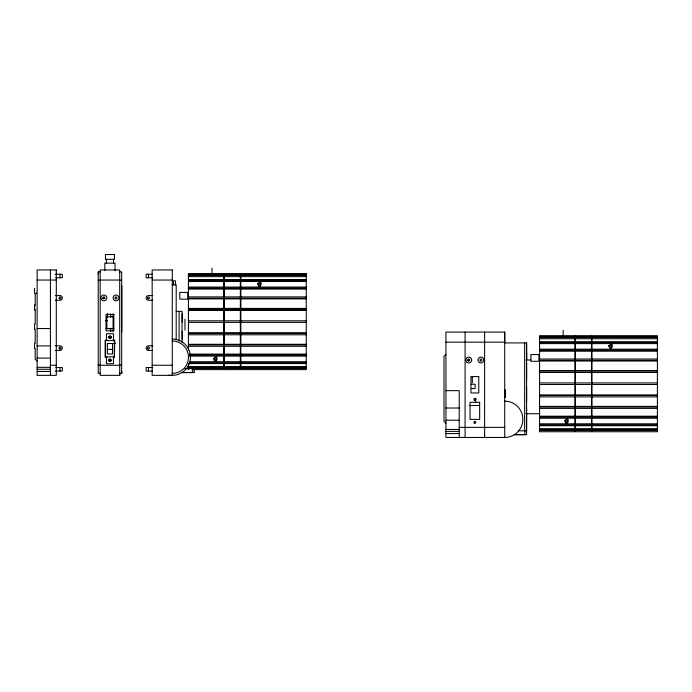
<?xml version="1.0" encoding="UTF-8"?>
<svg xmlns="http://www.w3.org/2000/svg" width="692" height="692" viewBox="0 0 692 692"><rect width="100%" height="100%" fill="white"/><g stroke="black" fill="none" stroke-linecap="round" stroke-linejoin="round"><path stroke-width="1.04" d="M121.662 373.213L121.671 371.448L121.671 373.403L119.707 373.213M179.098 340.966L179.107 311.357M484.616 435.718L484.616 434.974M484.616 332.073L484.616 437.465M504.719 397.39L504.719 396.862M504.719 401.152A18.156 18.156 0 0 1 522.875 419.309A18.156 18.156 0 0 1 504.719 437.465L445.933 437.465L445.933 332.073L504.719 332.073L504.719 342.168L445.933 342.168M505.445 390.262L505.445 397.39L505.445 390.08L504.719 390.08M504.728 342.921L526.595 342.921L526.595 430.779L518.351 430.779M475.542 400.002L476.009 398.661M36.486 292.915L35.188 294.212L35.188 305.959M445.933 354.373L443.987 356.328L443.987 421.281L445.933 423.236M100.184 373.213L98.238 373.403L98.229 271.913L100.184 271.913M119.707 271.913L121.662 271.913L121.662 373.403M55.282 274.248L62.341 274.248L62.341 277.769L55.749 277.769M152.24 274.248L146.116 274.248L146.116 277.769L152.716 277.769M188.423 274.836L223.905 274.836L223.905 273.565L188.423 273.565L188.423 349.875M240.34 274.836L224.156 274.836L224.156 273.565L240.34 273.565L240.34 369.623L224.156 369.623L224.156 368.343L240.34 368.343M240.851 274.836L306.253 274.836M188.423 275.001L223.905 275.001L223.905 356.103L189.504 356.103M240.34 275.001L224.156 275.001L224.156 356.103L240.34 356.103M240.851 275.001L306.253 275.001M188.423 275.407L223.905 275.407M224.156 275.407L240.34 275.407M240.851 275.407L306.253 275.407M188.423 276.636L223.905 276.636M224.156 276.636L240.34 276.636M240.851 276.636L306.253 276.636M188.423 279.611L223.905 279.611M224.156 279.611L240.34 279.611M240.851 279.611L306.253 279.611M37.134 280.052L56.294 280.052M100.184 280.052L119.707 280.052M152.171 280.052L172.282 280.052M98.229 280.243L100.184 280.243M119.707 280.243L121.662 280.243M188.423 280.39L223.905 280.39M224.156 280.39L240.34 280.39M240.851 280.39L306.253 280.39M188.423 281.497L223.905 281.497M224.156 281.497L240.34 281.497M240.851 281.497L306.253 281.497M172.282 284.715L176.192 284.715L176.192 339.91M188.423 287.076L223.905 287.076M224.156 287.076L240.34 287.076M240.851 287.076L306.253 287.076M188.423 288.183L223.905 288.183M224.156 288.183L240.34 288.183M240.851 288.183L306.253 288.183M188.423 289.083L223.905 289.083M224.156 289.083L240.34 289.083M240.851 289.083L306.253 289.083M55.282 295.562L59.996 295.562A2.344 2.344 0 0 1 62.341 297.906A2.344 2.344 0 0 1 59.996 300.25L55.282 300.25M152.716 295.562L148.46 295.562A2.344 2.344 0 0 0 146.116 297.906A2.344 2.344 0 0 0 148.46 300.25L152.707 300.25M188.423 296.903L223.905 296.903M224.156 296.903L240.34 296.903M240.851 296.903L306.253 296.903M102.451 298.235L104.561 298.235M188.423 298.252L223.905 298.252M224.156 298.252L240.34 298.252M240.851 298.252L306.253 298.252M188.423 298.892L223.905 298.892M224.156 298.892L240.34 298.892M240.851 298.892L306.253 298.892M188.423 308.407L223.905 308.407M224.156 308.407L240.34 308.407M240.851 308.407L306.253 308.407M188.423 308.736L223.905 308.736M224.156 308.736L240.34 308.736M240.851 308.736L306.253 308.736M188.423 309.921L223.905 309.921M224.156 309.921L240.34 309.921M240.851 309.921L306.253 309.921M188.423 310.25L223.905 310.25M224.156 310.25L240.34 310.25M240.851 310.25L306.253 310.25M176.192 311.357L182.031 311.357L182.031 342.021M113.073 316.772L106.828 316.772L106.828 328.544M105.348 320.69L107.407 320.69M188.423 320.811L223.905 320.811M224.156 320.811L240.34 320.811M240.851 320.811L306.253 320.811M188.423 322.377L223.905 322.377M224.156 322.377L240.34 322.377M240.851 322.377L306.253 322.377M37.134 328.553L50.429 328.553M106.04 328.466L113.851 328.466M110.824 328.735L106.516 328.735L106.516 321.192M188.423 332.938L223.905 332.938M224.156 332.938L240.34 332.938M240.851 332.938L306.253 332.938M188.423 333.267L223.905 333.267M224.156 333.267L240.34 333.267M240.851 333.267L306.253 333.267M188.423 334.781L223.905 334.781M224.156 334.781L240.34 334.781M240.851 334.781L306.253 334.781M539.57 336.952L575.052 336.952L575.052 335.681L539.57 335.681L539.57 431.73L575.052 431.73L575.052 430.459L539.57 430.459M657.4 336.952L591.997 336.952L591.997 335.681L657.4 335.681L657.4 431.73L591.997 431.73L591.997 430.459L657.4 430.459M539.57 337.116L575.052 337.116L575.052 430.303L539.57 430.303M657.4 337.116L591.997 337.116L591.997 430.303L657.4 430.303M539.57 337.514L575.052 337.514M575.303 337.514L591.487 337.514M591.997 337.514L657.4 337.514M539.57 338.751L575.052 338.751M575.303 338.751L591.487 338.751M591.997 338.751L657.4 338.751M107.295 340.187L105.141 340.187L105.141 357.262L107.061 357.262M112.831 340.187L114.76 340.187L114.37 357.262M539.57 341.718L575.052 341.718M575.303 341.718L591.487 341.718M591.997 341.718L657.4 341.718M539.57 342.505L575.052 342.505M575.303 342.505L591.487 342.505M591.997 342.505L657.4 342.505M113.549 343.37L115.607 343.37M539.57 343.604L575.052 343.604M575.303 343.604L591.487 343.604M591.997 343.604L657.4 343.604M188.423 344.296L223.905 344.296M224.156 344.296L240.34 344.296M240.851 344.296L306.253 344.296M188.423 344.927L223.905 344.927M224.156 344.927L240.34 344.927M240.851 344.927L306.253 344.927M55.282 345.784L59.996 345.784A2.344 2.344 0 0 1 62.341 348.119A2.344 2.344 0 0 1 59.996 350.463L55.282 350.463M152.707 345.784L148.46 345.784A2.344 2.344 0 0 0 146.116 348.119A2.344 2.344 0 0 0 148.46 350.463L152.716 350.463M37.134 345.913L50.429 345.913M188.423 346.285L223.905 346.285M224.156 346.285L240.34 346.285M240.851 346.285L306.253 346.285M539.57 349.192L575.052 349.192M575.303 349.192L591.487 349.192M591.997 349.192L657.4 349.192M107.39 349.399L112.502 349.399M539.57 350.299L575.052 350.299M575.303 350.299L591.487 350.299M591.997 350.299L657.4 350.299M539.57 351.199L575.052 351.199M575.303 351.199L591.487 351.199M591.997 351.199L657.4 351.199M189.504 354.105L223.905 354.105M224.156 354.105L240.34 354.105M240.851 354.105L306.253 354.105M189.504 355.005L223.905 355.005M224.156 355.005L240.34 355.005M240.851 355.005L306.253 355.005M240.851 356.103L306.253 356.103M37.134 358.084L50.429 358.084M539.57 359.018L575.052 359.018M575.303 359.018L591.487 359.018M591.997 359.018L657.4 359.018M525.773 359.996L530.902 359.996M467.351 360.35L469.461 360.35M539.57 360.368L575.052 360.368M575.303 360.368L591.487 360.368M591.997 360.368L657.4 360.368M539.57 361.008L575.052 361.008M575.303 361.008L591.487 361.008M591.997 361.008L657.4 361.008M189.504 361.691L223.905 361.691M224.156 361.691L240.34 361.691M240.851 361.691L306.253 361.691M189.504 362.798L223.905 362.798M224.156 362.798L240.34 362.798M240.851 362.798L306.253 362.798M188.423 363.577L223.905 363.577M224.156 363.577L240.34 363.577M240.851 363.577L306.253 363.577M98.229 365.073L100.184 365.073M119.707 365.073L121.662 365.073M50.429 365.255L56.294 365.255M100.184 365.255L119.707 365.255M152.171 365.255L172.282 365.255M188.423 366.552L223.905 366.552M224.156 366.552L240.34 366.552M240.851 366.552L306.253 366.552M37.134 367.34L50.429 367.34M55.749 367.547L62.341 367.547L62.341 371.059L55.282 371.059M152.716 367.547L146.116 367.547L146.116 371.059L152.24 371.059M188.423 367.781L223.905 367.781M224.156 367.781L240.34 367.781M240.851 367.781L306.253 367.781M188.423 368.187L223.905 368.187L223.905 356.285M240.34 368.187L224.156 368.187L224.156 356.285M240.851 368.187L306.253 368.187M188.423 368.343L223.905 368.343L223.905 369.623L193.803 369.623M240.851 368.343L306.253 368.343M184.989 368.663L194.149 368.663L194.149 372.573M37.134 369.26L50.429 369.26M539.57 370.523L575.052 370.523M575.303 370.523L591.487 370.523M591.997 370.523L657.4 370.523M37.134 371.448L50.429 371.448M539.57 372.028L575.052 372.028M575.303 372.028L591.487 372.028M591.997 372.028L657.4 372.028M539.57 372.357L575.052 372.357M575.303 372.357L591.487 372.357M591.997 372.357L657.4 372.357M194.149 372.538L181.806 372.573L192.393 372.538L192.393 368.663M168.372 375.349L172.282 375.349A18.156 18.156 0 0 0 190.438 357.193A18.156 18.156 0 0 0 172.282 339.037M119.725 375.349L100.184 375.349L100.184 269.958L119.707 269.958L119.725 375.349L119.716 373.403M539.57 382.927L575.052 382.927M575.303 382.927L591.487 382.927M591.997 382.927L657.4 382.927M471.217 384.224L475.127 384.224L475.127 388.523L471.217 388.523M539.57 384.484L575.052 384.484M575.303 384.484L591.487 384.484M591.997 384.484L657.4 384.484M504.719 390.34L505.445 390.383M445.933 390.66L459.228 390.66L459.228 437.465M504.719 390.842L505.445 390.842M504.719 391.335L505.445 391.335M504.719 391.94L505.445 391.94M504.719 392.105L505.445 392.105M504.719 392.208L505.445 392.312M504.719 392.675L505.445 392.675M504.719 392.848L505.445 392.866M504.719 393.03L505.445 393.03M504.719 393.091L505.445 393.091M504.719 393.419L505.445 393.402M504.719 393.592L505.445 393.592M504.719 393.86L505.445 393.86M504.719 394.206L505.445 394.206M504.719 394.552L505.445 394.552M504.719 394.691L505.445 394.691M539.57 395.054L575.052 395.054M575.303 395.054L591.487 395.054M591.997 395.054L657.4 395.054M504.719 395.357L505.445 395.357M539.57 395.383L575.052 395.383M575.303 395.383L591.487 395.383M591.997 395.383L657.4 395.383M504.719 395.694L505.445 395.694M504.719 395.98L505.445 395.997M504.719 396.698L505.445 396.724M539.57 396.888L575.052 396.888M575.303 396.888L591.487 396.888M591.997 396.888L657.4 396.888M504.719 397.251L505.445 397.251M469.202 405.486L479.478 405.486M539.57 406.403L575.052 406.403M575.303 406.403L591.487 406.403M591.997 406.403L657.4 406.403M539.57 407.043L575.052 407.043M575.303 407.043L591.487 407.043M591.997 407.043L657.4 407.043M445.933 408.02L459.228 408.02M539.57 408.392L575.052 408.392M575.303 408.392L591.487 408.392M591.997 408.392L657.4 408.392M525.894 413.704L539.777 413.704M539.57 416.212L575.052 416.212M575.303 416.212L591.487 416.212M591.997 416.212L657.4 416.212M539.57 417.112L575.052 417.112M575.303 417.112L591.487 417.112M591.997 417.112L657.4 417.112M539.57 418.219L575.052 418.219M575.303 418.219L591.487 418.219M591.997 418.219L657.4 418.219M445.933 420.2L459.228 420.2M539.57 423.807L575.052 423.807M575.303 423.807L591.487 423.807M591.997 423.807L657.4 423.807M539.57 424.905L575.052 424.905M575.303 424.905L591.487 424.905M591.997 424.905L657.4 424.905M539.57 425.692L575.052 425.692M575.303 425.692L591.487 425.692M591.997 425.692L657.4 425.692M459.228 427.371L504.719 427.371M539.57 428.668L575.052 428.668M575.303 428.668L591.487 428.668M591.997 428.668L657.4 428.668M445.933 429.447L459.228 429.447M539.57 429.896L575.052 429.896M575.303 429.896L591.487 429.896M591.997 429.896L657.4 429.896M445.933 431.375L459.228 431.375M445.933 433.564L459.228 433.564M37.134 361.12L35.188 359.165L35.188 348.517M526.595 352.574L526.595 359.961M526.595 366.466L526.595 379.389M526.595 414.69L526.595 415.676M98.229 271.913L98.238 273.859M563.141 330.222L563.141 335.447M526.595 342.921L526.595 360.065M526.595 362.911L526.595 364.822M526.595 386.845L526.595 401.265M526.595 408.929L526.595 410.884M526.595 413.634L526.595 434.68L514.251 434.68L524.839 434.654L524.839 430.779M524.64 342.921L524.64 430.779M504.719 332.073L504.719 437.465M475.629 399.881L475.629 402.303M472.316 376.534L472.316 382.797M465.085 332.073L465.085 437.465M211.994 268.107L211.994 273.34M188.423 364.511L188.423 369.623M184.972 319.159L184.972 330.171M182.264 313.952L182.264 322.109M182.264 331.269L182.264 339.426M175.448 285.095L175.448 280.805L173.493 280.805L173.493 285.095M148.46 274.248L148.46 277.769M148.46 367.547L148.46 371.059M121.801 285.718L121.801 332.108M115.062 270.641L115.062 263.124L104.829 263.124L104.829 270.641M114.44 347.341L114.44 357.695M113.523 259.318L113.523 263.124M113.436 340.576L113.436 333.708L106.464 333.708L106.464 340.576M113.436 356.873L113.436 363.741L106.464 363.741L106.464 356.873M113.073 313.744L113.073 331.399M110.729 313.744L110.729 317.126M110.729 328.544L110.729 331.399M110.729 336.546L110.729 338.5M107.407 313.338L107.407 317.654M106.369 259.318L106.369 263.124M59.996 274.248L59.996 277.769M59.996 367.547L59.996 371.059M50.429 269.958L50.429 375.349M35.188 309.16L35.188 324.115M35.188 329.349L35.188 343.336M34.6 288.313L34.6 293.607M34.6 304.835L34.6 310.128M34.6 324.046L34.6 329.34M34.6 343.293L34.6 348.586M172.282 340.992A16.201 16.201 0 0 1 188.483 357.193A16.201 16.201 0 0 1 172.282 373.403M213.525 358.482C216.181 366.968 220.065 352.47 213.525 358.482M257.606 283.694C260.27 292.18 264.154 277.682 257.606 283.694M564.672 420.598C567.328 429.075 571.211 414.577 564.672 420.598M608.752 345.81C611.417 354.287 615.3 339.789 608.752 345.81M114.44 254.535L105.461 254.535L105.461 259.318L114.44 259.318L114.44 254.535M56.294 269.958L37.134 269.958L37.134 375.349L56.294 375.349L56.294 269.958M172.282 269.958L152.171 269.958L152.171 375.349L172.282 375.349L172.282 269.958M306.253 273.565L240.851 273.565L240.851 369.623L306.253 369.623L306.253 273.565M187.783 292.413L179.764 292.413L179.764 299.152L187.783 299.152L187.783 292.413M113.851 314.453L106.04 314.453L106.04 330.854L113.851 330.854L113.851 314.453M591.487 335.681L575.303 335.681L575.303 336.952L591.487 336.952L591.487 335.681M591.487 337.116L575.303 337.116L575.303 430.303L591.487 430.303L591.487 337.116M114.37 340.576L105.53 340.576L105.53 356.873L114.37 356.873L114.37 340.576M112.502 343.509L107.39 343.509L107.39 353.941L112.502 353.941L112.502 343.509M538.93 354.529L530.902 354.529L530.902 361.267L538.93 361.267L538.93 354.529M478.752 376.569L470.949 376.569L470.949 392.969L478.752 392.969L478.752 376.569M505.445 391.17L504.719 391.17L505.445 391.24M479.66 402.303L470.041 402.303L470.041 419.378L479.66 419.378L479.66 402.303M591.487 430.459L575.303 430.459L575.303 431.73L591.487 431.73L591.487 430.459M59.512 348.967A0.977 0.977 0 0 0 60.974 348.119A0.977 0.977 0 0 0 59.512 347.28A0.977 0.977 0 0 0 59.512 348.967M59.512 298.754A0.977 0.977 0 0 0 60.974 297.906A0.977 0.977 0 0 0 59.512 297.067A0.977 0.977 0 0 0 59.512 298.754M147.768 298.598A0.977 0.977 0 0 0 149.403 298.157A0.977 0.977 0 0 0 148.209 296.963A0.977 0.977 0 0 0 147.768 298.598M147.768 348.811A0.977 0.977 0 0 0 149.403 348.379A0.977 0.977 0 0 0 148.209 347.176A0.977 0.977 0 0 0 147.768 348.811M109.457 361.103A0.977 0.977 0 0 0 110.928 360.255A0.977 0.977 0 0 0 109.457 359.407A0.977 0.977 0 0 0 109.457 361.103M109.457 338.042A0.977 0.977 0 0 0 110.928 337.194A0.977 0.977 0 0 0 109.457 336.347A0.977 0.977 0 0 0 109.457 338.042M114.535 300.44A2.932 2.932 0 0 0 118.929 297.906A2.932 2.932 0 0 0 114.535 295.372A2.932 2.932 0 0 0 114.535 300.44M103.203 298.598A0.977 0.977 0 0 0 104.838 298.157A0.977 0.977 0 0 0 103.644 296.963A0.977 0.977 0 0 0 103.203 298.598M102.433 300.44A2.932 2.932 0 0 0 106.828 297.906A2.932 2.932 0 0 0 102.433 295.372A2.932 2.932 0 0 0 102.433 300.44M115.512 298.754A0.977 0.977 0 0 0 116.974 297.906A0.977 0.977 0 0 0 115.512 297.067A0.977 0.977 0 0 0 115.512 298.754M480.412 360.869A0.977 0.977 0 0 0 481.883 360.022A0.977 0.977 0 0 0 480.412 359.174A0.977 0.977 0 0 0 480.412 360.869M468.311 360.869A0.977 0.977 0 0 0 469.773 360.022A0.977 0.977 0 0 0 468.311 359.174A0.977 0.977 0 0 0 468.311 360.869M474.366 400.158A0.977 0.977 0 0 0 475.828 399.31A0.977 0.977 0 0 0 474.366 398.462A0.977 0.977 0 0 0 474.366 400.158M479.435 362.556A2.932 2.932 0 0 0 483.829 360.022A2.932 2.932 0 0 0 479.435 357.487A2.932 2.932 0 0 0 479.435 362.556M474.366 423.21A0.977 0.977 0 0 0 475.828 422.371A0.977 0.977 0 0 0 474.366 421.523A0.977 0.977 0 0 0 474.366 423.21M467.334 362.556A2.932 2.932 0 0 0 471.728 360.022A2.932 2.932 0 0 0 467.334 357.487A2.932 2.932 0 0 0 467.334 362.556M566.065 421.947A0.977 0.977 0 0 0 567.535 421.099A0.977 0.977 0 0 0 566.065 420.252A0.977 0.977 0 0 0 566.065 421.947M610.154 347.159A0.977 0.977 0 0 0 611.616 346.311A0.977 0.977 0 0 0 610.154 345.464A0.977 0.977 0 0 0 610.154 347.159M109.336 338.258A1.228 1.228 0 0 0 111.178 337.194A1.228 1.228 0 0 0 109.336 336.13A1.228 1.228 0 0 0 109.336 338.258M109.336 361.319A1.228 1.228 0 0 0 111.178 360.255A1.228 1.228 0 0 0 109.336 359.191A1.228 1.228 0 0 0 109.336 361.319M214.918 359.831A0.977 0.977 0 0 0 216.388 358.984A0.977 0.977 0 0 0 214.918 358.145A0.977 0.977 0 0 0 214.918 359.831M259.007 285.043A0.977 0.977 0 0 0 260.469 284.196A0.977 0.977 0 0 0 259.007 283.357A0.977 0.977 0 0 0 259.007 285.043"/></g></svg>
